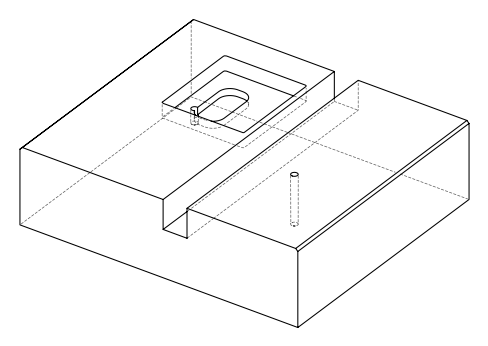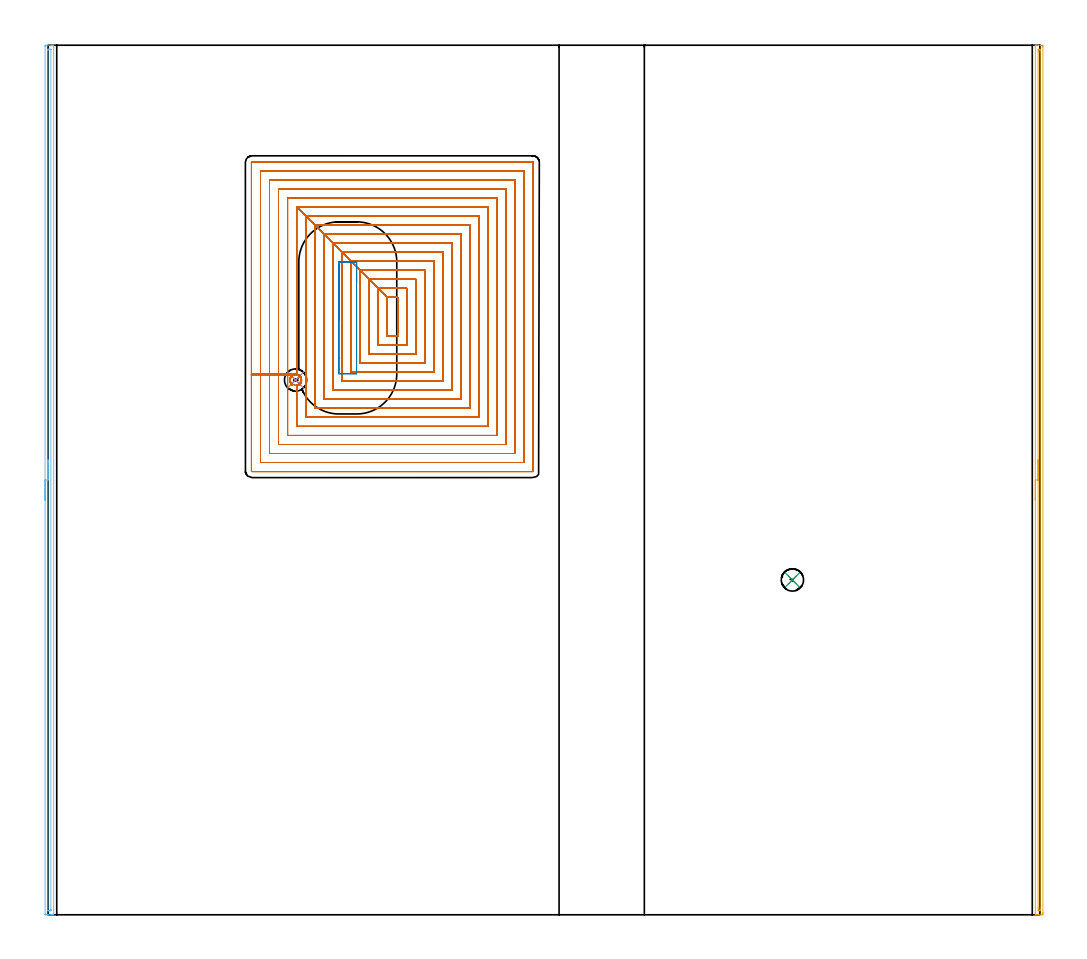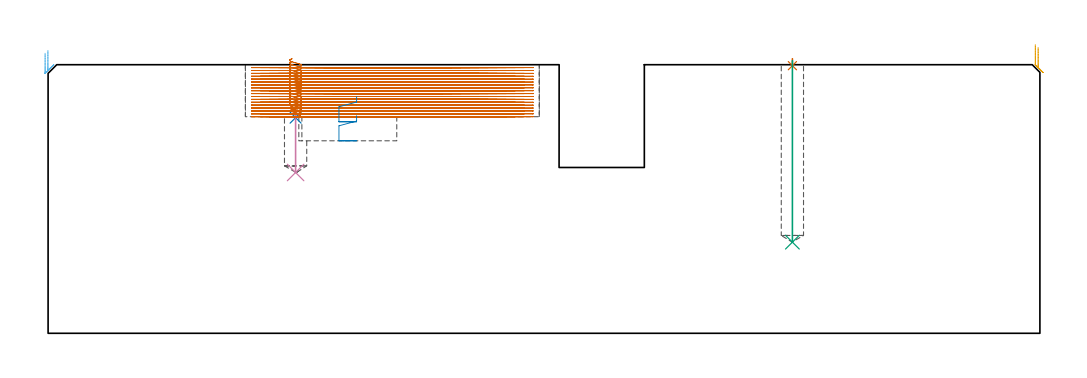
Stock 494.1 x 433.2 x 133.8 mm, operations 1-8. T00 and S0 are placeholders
(PLAN: 9 operations, 4 tool changes, 218.7 min)
(1 SPOT_DRILL | STEP1POCKET | NXT0321_9005460120000 | 0.03 min | 1 mm3)
(2 SPOT_DRILL_1 | STEP1POCKET_1 | NXT0321_9005460120000 | 0.03 min | 2814 mm3)
(3 DRILL_BLIND_HOLE_INTO_CENTER | STEP1POCKET | UGT0301_222 | 0.36 min | 8288 mm3)
(4 DRILL_BLIND_HOLE_INTO_CENTER_1 | STEP1POCKET_1 | UGT0301_222 | 0.13 min | 2537 mm3)
(5 AREA_MILL | FG_CHAMFER_SURFACE | UGT0205_001 | 7.09 min | 3127 mm3)
(6 AREA_MILL_1 | FG_CHAMFER_SURFACE_1 | UGT0205_001 | 7.1 min | 4005 mm3)
(7 MILL_RECTANGULAR_POCKET | POCKET_RECTANGULAR_STRAIGHT | NXT0201_008 | Follow Part, ap 1.5, ae 75% | 190.46 min | 604712 mm3)
(8 MILL_RECTANGULAR_POCKET_1 | POCKET_RECTANGULAR_STRAIGHT_1 | UGT0201_019 | Follow Part, ap 10, ae 75% | 0.93 min | 51628 mm3)
(9 MILL_RECTANGULAR_SLOT | SLOT_RECTANGULAR | UGT0201_019 | Follow Part, ap 10, ae 75% | 12.53 min | 940841 mm3)
(TOOL NXT0321_9005460120000 | NC Spot Drill, 142deg, 12mm, Carbide, Uncoated | D12 PA142 FL30 Z2)
(TOOL UGT0301_222 | Twist Drill 11.1 mm | D11.1 PA118 FL92 Z2)
(TOOL UGT0205_001 | Chamfer Mill 20 x 3 x 45 deg. | D20 FL50 Z2)
(TOOL NXT0201_008 | ENDMILL 6mm [2P460-0600-NA 1630] | D6 FL26 Z6)
(TOOL UGT0201_019 | End mill 40 mm | D40 FL63 Z6)
(OP 1 SPOT_DRILL)
G17 G21 G94 G90
T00 M6
G54
G17 G0 G90 X370.8 Y166.8 S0 M3
G43 Z143.8 H0
G94 G81 G98 Z133.322 F250. R136.8
G80
M5
M2
(OP 2 SPOT_DRILL_1)
G17 G21 G94 G90
T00 M6
G54
G17 G0 G90 X123.3 Y266.4 S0 M3
G43 Z143.8 H0
G94 G81 G98 Z107.422 F250. R110.9
G80
M5
M2
(OP 3 DRILL_BLIND_HOLE_INTO_CENTER)
G17 G21 G94 G90
T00 M6
G54
G17 G0 G90 X370.8 Y166.8 S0 M3
G43 Z143.8 H0
G94 G81 G98 Z45.4 F250. R135.8
G80
M5
M2
(OP 4 DRILL_BLIND_HOLE_INTO_CENTER_1)
G17 G21 G94 G90
T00 M6
G54
G17 G0 G90 X123.3 Y266.4 S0 M3
G43 Z143.8 H0
G94 G81 G98 Z80.1 F250. R109.9
G80
M5
M2
(OP 5 AREA_MILL)
G17 G21 G94 G90
T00 M6
G54
G17 G0 G90 X491.8 Y206.6 S1061 M3
G43 Z143.8 H0
G94 G1 Y206.638 Z142.928 F250.
Y206.752 Z142.063
Y206.941 Z141.212
Y207.203 Z140.38
Y207.537 Z139.574
Y207.94 Z138.8
Y208.408 Z138.064
Y208.94 Z137.372
Y209.529 Z136.729
Y210.172 Z136.139
Y210.864 Z135.608
Y211.6 Z135.14
Y212.374 Z134.737
Y213.18 Z134.403
Y214.012 Z134.141
Y214.864 Z133.952
Y215.728 Z133.838
Y216.6 Z133.8
Y433.016
X491.803 Y433.19 Z133.788
X491.848 Y433.193 Z133.744
X492.265 Y433.2 Z133.334
X492.523 Z133.076
X493.255 Z132.34
X494.511 Z131.086
X495.034 Y433.197 Z130.56
X495.591 Y433.192 Z130.005
X495.593 Y433.131 Z130.003
X495.599 Y432.569 Z130.001
X495.6 Y432. Z130.
Y0.957
X495.599 Y0.631 Z130.001
X495.593 Y0.069 Z130.003
X495.591 Y0.008 Z130.005
X495.034 Y0. Z130.56
X493.621 Z131.975
X493.255 Z132.34
X492.523 Z133.076
X492.265 Z133.335
X491.848 Y0.007 Z133.744
X491.803 Y0.01 Z133.788
X491.8 Y0.184 Z133.8
Y216.6
X493.214 Z132.386
Y429.927
X493.217 Y430.78 Z132.383
X493.218 Y430.817 Z132.382
X493.255 Y431.19 Z132.345
X493.732 Y431.195 Z131.868
X494.145 Y431.19 Z131.455
X494.181 Y430.78 Z131.419
X494.183 Y430.742 Z131.417
X494.186 Y429.886 Z131.414
Y3.273
X494.183 Y2.42 Z131.417
X494.181 Y2.383 Z131.419
X494.145 Y2.01 Z131.455
X493.667 Y2.005 Z131.933
X493.255 Y2.01 Z132.345
X493.219 Y2.42 Z132.381
X493.217 Y2.458 Z132.383
X493.214 Y3.314 Z132.386
Y216.6
Y217.472 Z132.424
Y218.337 Z132.538
Y219.188 Z132.726
Y220.02 Z132.989
Y220.826 Z133.323
Y221.6 Z133.726
Y222.336 Z134.194
Y223.028 Z134.725
Y223.671 Z135.315
Y224.26 Z135.958
Y224.792 Z136.65
Y225.26 Z137.386
Y225.663 Z138.16
Y225.997 Z138.966
Y226.259 Z139.798
Y226.448 Z140.649
Y226.562 Z141.514
Y226.6 Z142.386
G0 Z143.8
M5
M2
(OP 6 AREA_MILL_1)
G17 G21 G94 G90
T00 M6
G54
G17 G0 G90 X-1.5 Y206.6 S1061 M3
G43 Z143.8 H0
Z139.5
G94 G1 Y206.638 Z138.628 F250.
Y206.752 Z137.763
Y206.941 Z136.912
Y207.203 Z136.08
Y207.537 Z135.274
Y207.94 Z134.5
Y208.408 Z133.764
Y208.94 Z133.072
Y209.529 Z132.429
Y210.172 Z131.84
Y210.864 Z131.308
Y211.6 Z130.84
Y212.374 Z130.437
Y213.18 Z130.103
Y214.012 Z129.841
Y214.863 Z129.652
Y215.728 Z129.538
Y216.6 Z129.5
X-1.499 Y432.569 Z129.501
X-1.496 Y432.968
X-1.492 Y433.19 Z129.504
X-1.105 Y433.2 Z129.891
X1.527 Z132.522
X2.249 Z133.249
X2.475 Z133.475
X2.639 Y433.198 Z133.632
X2.798 Y433.19 Z133.789
X2.8 Y433.016 Z133.8
Y0.184
X2.797 Y0.01 Z133.789
X2.639 Y0.002 Z133.632
X2.475 Y0. Z133.475
X2.249 Z133.249
X1.527 Z132.522
X0.289 Z131.286
X-0.227 Z130.767
X-0.847 Z130.149
X-1.105 Y0.001 Z129.891
X-1.331 Y0.004 Z129.665
X-1.492 Y0.01 Z129.504
X-1.496 Y0.232 Z129.501
X-1.499 Y0.631
X-1.5 Y216.6 Z129.5
X-0.086 Z130.914
Y430.636
X-0.085 Y430.78 Z130.915
X-0.079 Y431.154 Z130.921
X-0.076 Y431.19 Z130.924
X-0.009 Y431.195 Z130.991
X0.101 Y431.199 Z131.101
X0.238 Y431.2 Z131.238
X1.116 Z132.116
X1.313 Y431.198 Z132.313
X1.348 Y431.195 Z132.348
X1.379 Y431.188 Z132.379
X1.381 Y431.142 Z132.381
X1.385 Y430.925 Z132.385
X1.386 Y2.564 Z132.386
X1.385 Y2.42 Z132.385
X1.379 Y2.046 Z132.379
X1.376 Y2.01 Z132.376
X1.308 Y2.005 Z132.308
X1.199 Y2.001 Z132.199
X1.062 Y2. Z132.062
X0.184 Z131.184
X-0.013 Y2.002 Z130.987
X-0.048 Y2.005 Z130.952
X-0.079 Y2.012 Z130.921
X-0.081 Y2.058 Z130.919
X-0.085 Y2.275 Z130.915
X-0.086 Y216.6 Z130.914
Y217.472 Z130.952
Y218.336 Z131.066
Y219.188 Z131.255
Y220.02 Z131.517
Y220.826 Z131.851
Y221.6 Z132.254
Y222.336 Z132.723
Y223.028 Z133.254
Y223.671 Z133.843
Y224.26 Z134.486
Y224.791 Z135.178
Y225.26 Z135.914
Y225.663 Z136.688
Y225.997 Z137.494
Y226.259 Z138.326
Y226.448 Z139.178
Y226.562 Z140.043
Y226.6 Z140.914
G0 Z143.8
M5
M2
(OP 7 MILL_RECTANGULAR_POCKET)
G17 G21 G94 G90
T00 M6
G54
G17 G0 G90 X121.699 Y263.892 S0 M3
G43 Z143.8 H1
Z136.8
G94 G1 X121.349 Y264.128 Z136.687 F250.
X121.227 Y264.238 Z136.643
X120.872 Y264.643 Z136.498
X120.843 Y264.685 Z136.485
X120.517 Y265.302 Z136.298
X120.4 Y265.641 Z136.202
X120.394 Y265.665 Z136.195
X120.314 Y266.244 Z136.038
X120.329 Y266.738 Z135.906
X120.422 Y267.209 Z135.777
X120.617 Y267.713 Z135.633
X120.907 Y268.183 Z135.484
X121.425 Y268.721 Z135.284
X121.943 Y269.065 Z135.118
X122.307 Y269.229 Z135.011
X122.887 Y269.361 Z134.851
X123.376 Y269.389 Z134.72
X123.87 Y269.335 Z134.587
X124.341 Y269.203 Z134.456
X124.882 Y268.938 Z134.295
X125.248 Y268.678 Z134.174
X125.298 Y268.633 Z134.156
X125.709 Y268.178 Z133.992
X125.846 Y267.98 Z133.928
X125.958 Y267.778 Z133.866
X126.173 Y267.222 Z133.706
X126.271 Y266.733 Z133.572
X126.286 Y266.244 Z133.441
X126.219 Y265.755 Z133.309
X126.059 Y265.249 Z133.167
X125.924 Y264.985 Z133.087
X125.838 Y264.818 Z133.037
X125.369 Y264.245 Z132.838
X124.772 Y263.791 Z132.638
X124.387 Y263.613 Z132.524
X123.865 Y263.465 Z132.379
X123.8 Y263.458 Z132.361
Y243.3 F500.
X219.2
Y352.6
X123.8
X168.8 Y307.6
Y288.3
X174.2
Y307.6
X168.8
X164.3 Y312.1
Y283.8
X178.7
Y312.1
X164.3
X159.8 Y316.6
Y279.3
X183.2
Y316.6
X159.8
X155.3 Y321.1
Y274.8
X187.7
Y321.1
X155.3
X150.8 Y325.6
Y270.3
X192.2
Y325.6
X150.8
X146.3 Y330.1
Y265.8
X196.7
Y330.1
X146.3
X141.8 Y334.6
Y261.3
X201.2
Y334.6
X141.8
X137.3 Y339.1
Y256.8
X205.7
Y339.1
X137.3
X132.8 Y343.6
Y252.3
X210.2
Y343.6
X132.8
X128.3 Y348.1
Y247.8
X214.7
Y348.1
X128.3
X123.8 Y352.6
Y269.342
X123.376 Y269.389
X122.887 Y269.361
X122.807 Y269.342
X119.3
Y238.8
X223.7
Y357.1
X119.3
Y269.342
X114.8
Y234.3
X228.2
Y361.6
X114.8
Y269.342
X110.3
Y229.8
X232.7
Y366.1
X110.3
Y269.342
X105.8
Y225.3
X237.2
Y370.6
X105.8
Y269.342
X101.3
Y221.
G3 X101.5 Y220.8 R0.2
G1 X241.5
G3 X241.7 Y221. R0.2
G1 Y374.9
G3 X241.5 Y375.1 R0.2
G1 X101.5
G3 X101.3 Y374.9 R0.2
G1 Y269.342
Y268.342
G0 X121.699 Y263.892 Z135.361
G1 X121.349 Y264.128 Z135.248 F250.
X121.227 Y264.238 Z135.204
X120.872 Y264.643 Z135.06
X120.843 Y264.685 Z135.046
X120.517 Y265.302 Z134.859
X120.4 Y265.641 Z134.763
X120.394 Y265.665 Z134.756
X120.314 Y266.244 Z134.6
X120.329 Y266.738 Z134.467
X120.422 Y267.209 Z134.338
X120.617 Y267.713 Z134.194
X120.907 Y268.183 Z134.046
X121.425 Y268.721 Z133.846
X121.943 Y269.065 Z133.679
X122.307 Y269.229 Z133.572
X122.887 Y269.361 Z133.413
X123.376 Y269.389 Z133.281
X123.87 Y269.335 Z133.148
X124.341 Y269.203 Z133.017
X124.882 Y268.938 Z132.856
X125.248 Y268.678 Z132.735
X125.298 Y268.633 Z132.718
X125.709 Y268.178 Z132.553
X125.846 Y267.98 Z132.489
X125.958 Y267.778 Z132.427
X126.173 Y267.222 Z132.267
X126.271 Y266.734 Z132.134
X126.286 Y266.244 Z132.002
X126.219 Y265.755 Z131.87
X126.059 Y265.249 Z131.728
X125.838 Y264.818 Z131.598
X125.369 Y264.245 Z131.4
X124.772 Y263.791 Z131.199
X124.387 Y263.613 Z131.085
X123.865 Y263.465 Z130.94
X123.8 Y263.458 Z130.922
Y243.3 F500.
X219.2
Y352.6
X123.8
X168.8 Y307.6
Y288.3
X174.2
Y307.6
X168.8
X164.3 Y312.1
Y283.8
X178.7
Y312.1
X164.3
X159.8 Y316.6
Y279.3
X183.2
Y316.6
X159.8
X155.3 Y321.1
Y274.8
X187.7
Y321.1
X155.3
X150.8 Y325.6
Y270.3
X192.2
Y325.6
X150.8
X146.3 Y330.1
Y265.8
X196.7
Y330.1
X146.3
X141.8 Y334.6
Y261.3
X201.2
Y334.6
X141.8
X137.3 Y339.1
Y256.8
X205.7
Y339.1
X137.3
X132.8 Y343.6
Y252.3
X210.2
Y343.6
X132.8
X128.3 Y348.1
Y247.8
X214.7
Y348.1
X128.3
X123.8 Y352.6
Y269.342
X123.376 Y269.389
X122.887 Y269.361
X122.807 Y269.342
X119.3
Y238.8
X223.7
Y357.1
X119.3
Y269.342
X114.8
Y234.3
X228.2
Y361.6
X114.8
Y269.342
X110.3
Y229.8
X232.7
Y366.1
X110.3
Y269.342
X105.8
Y225.3
X237.2
Y370.6
X105.8
Y269.342
X101.3
Y221.
G3 X101.5 Y220.8 R0.2
G1 X241.5
G3 X241.7 Y221. R0.2
G1 Y374.9
G3 X241.5 Y375.1 R0.2
G1 X101.5
G3 X101.3 Y374.9 R0.2
G1 Y269.342
Y268.342
G0 X121.699 Y263.892 Z133.922
G1 X121.349 Y264.128 Z133.809 F250.
X121.227 Y264.238 Z133.765
X120.872 Y264.643 Z133.621
X120.843 Y264.685 Z133.607
X120.517 Y265.302 Z133.42
X120.4 Y265.641 Z133.324
X120.394 Y265.665 Z133.317
X120.314 Y266.244 Z133.161
X120.329 Y266.74 Z133.028
X120.42 Y267.206 Z132.901
X120.617 Y267.714 Z132.755
X120.905 Y268.181 Z132.608
X121.425 Y268.719 Z132.407
X121.944 Y269.066 Z132.24
X122.307 Y269.229 Z132.133
X122.887 Y269.361 Z131.974
X123.376 Y269.389 Z131.842
X123.87 Y269.335 Z131.709
X124.341 Y269.203 Z131.578
X124.882 Y268.938 Z131.417
X125.248 Y268.678 Z131.297
X125.298 Y268.633 Z131.279
X125.709 Y268.178 Z131.114
X125.846 Y267.98 Z131.05
X125.958 Y267.778 Z130.988
X126.173 Y267.222 Z130.828
X126.271 Y266.734 Z130.695
X126.286 Y266.244 Z130.563
X126.219 Y265.755 Z130.431
X126.059 Y265.249 Z130.289
X125.838 Y264.818 Z130.159
X125.369 Y264.245 Z129.961
X124.772 Y263.791 Z129.76
X124.387 Y263.613 Z129.646
X123.865 Y263.465 Z129.501
X123.8 Y263.458 Z129.483
Y243.3 F500.
X219.2
Y352.6
X123.8
X168.8 Y307.6
Y288.3
X174.2
Y307.6
X168.8
X164.3 Y312.1
Y283.8
X178.7
Y312.1
X164.3
X159.8 Y316.6
Y279.3
X183.2
Y316.6
X159.8
X155.3 Y321.1
Y274.8
X187.7
Y321.1
X155.3
X150.8 Y325.6
Y270.3
X192.2
Y325.6
X150.8
X146.3 Y330.1
Y265.8
X196.7
Y330.1
X146.3
X141.8 Y334.6
Y261.3
X201.2
Y334.6
X141.8
X137.3 Y339.1
Y256.8
X205.7
Y339.1
X137.3
X132.8 Y343.6
Y252.3
X210.2
Y343.6
X132.8
X128.3 Y348.1
Y247.8
X214.7
Y348.1
X128.3
X123.8 Y352.6
Y269.342
X123.376 Y269.389
X122.887 Y269.361
X122.807 Y269.342
X119.3
Y238.8
X223.7
Y357.1
X119.3
Y269.342
X114.8
Y234.3
X228.2
Y361.6
X114.8
Y269.342
X110.3
Y229.8
X232.7
Y366.1
X110.3
Y269.342
X105.8
Y225.3
X237.2
Y370.6
X105.8
Y269.342
X101.3
Y221.
G3 X101.5 Y220.8 R0.2
G1 X241.5
G3 X241.7 Y221. R0.2
G1 Y374.9
G3 X241.5 Y375.1 R0.2
G1 X101.5
G3 X101.3 Y374.9 R0.2
G1 Y269.342
Y268.342
G0 X121.699 Y263.892 Z132.483
G1 X121.349 Y264.128 Z132.37 F250.
X121.227 Y264.238 Z132.326
X120.872 Y264.643 Z132.182
X120.843 Y264.685 Z132.168
X120.517 Y265.302 Z131.981
X120.4 Y265.641 Z131.885
X120.394 Y265.665 Z131.878
X120.314 Y266.244 Z131.722
X120.329 Y266.74 Z131.589
X120.42 Y267.206 Z131.462
X120.617 Y267.714 Z131.316
X120.905 Y268.181 Z131.169
X121.425 Y268.719 Z130.968
X121.944 Y269.066 Z130.801
X122.307 Y269.229 Z130.694
X122.887 Y269.361 Z130.535
X123.376 Y269.389 Z130.404
X123.869 Y269.335 Z130.271
X124.343 Y269.202 Z130.139
X124.882 Y268.938 Z129.978
X125.248 Y268.678 Z129.858
X125.298 Y268.633 Z129.84
X125.709 Y268.178 Z129.675
X125.846 Y267.98 Z129.611
X125.958 Y267.778 Z129.549
X126.173 Y267.222 Z129.389
X126.271 Y266.734 Z129.256
X126.286 Y266.244 Z129.124
X126.219 Y265.755 Z128.992
X126.059 Y265.249 Z128.85
X125.838 Y264.818 Z128.72
X125.369 Y264.245 Z128.522
X124.772 Y263.791 Z128.321
X124.387 Y263.613 Z128.207
X123.865 Y263.465 Z128.062
X123.8 Y263.458 Z128.044
Y243.3 F500.
X219.2
Y352.6
X123.8
X168.8 Y307.6
Y288.3
X174.2
Y307.6
X168.8
X164.3 Y312.1
Y283.8
X178.7
Y312.1
X164.3
X159.8 Y316.6
Y279.3
X183.2
Y316.6
X159.8
X155.3 Y321.1
Y274.8
X187.7
Y321.1
X155.3
X150.8 Y325.6
Y270.3
X192.2
Y325.6
X150.8
X146.3 Y330.1
Y265.8
X196.7
Y330.1
X146.3
X141.8 Y334.6
Y261.3
X201.2
Y334.6
X141.8
X137.3 Y339.1
Y256.8
X205.7
Y339.1
X137.3
X132.8 Y343.6
Y252.3
X210.2
Y343.6
X132.8
X128.3 Y348.1
Y247.8
X214.7
Y348.1
X128.3
X123.8 Y352.6
Y269.342
X123.376 Y269.389
X122.887 Y269.361
X122.807 Y269.342
X119.3
Y238.8
X223.7
Y357.1
X119.3
Y269.342
X114.8
Y234.3
X228.2
Y361.6
X114.8
Y269.342
X110.3
Y229.8
X232.7
Y366.1
X110.3
Y269.342
X105.8
Y225.3
X237.2
Y370.6
X105.8
Y269.342
X101.3
Y221.
G3 X101.5 Y220.8 R0.2
G1 X241.5
G3 X241.7 Y221. R0.2
G1 Y374.9
G3 X241.5 Y375.1 R0.2
G1 X101.5
G3 X101.3 Y374.9 R0.2
G1 Y269.342
Y268.342
G0 X121.699 Y263.892 Z131.044
G1 X121.349 Y264.128 Z130.931 F250.
X121.227 Y264.238 Z130.887
X120.872 Y264.643 Z130.743
X120.843 Y264.685 Z130.729
X120.517 Y265.301 Z130.542
X120.398 Y265.647 Z130.444
X120.394 Y265.665 Z130.439
X120.314 Y266.244 Z130.283
X120.329 Y266.74 Z130.15
X120.42 Y267.206 Z130.023
X120.52 Y267.463 Z129.949
X120.617 Y267.714 Z129.877
X120.905 Y268.181 Z129.73
X121.426 Y268.721 Z129.529
X121.943 Y269.065 Z129.362
X122.307 Y269.229 Z129.255
X122.887 Y269.361 Z129.096
X123.376 Y269.389 Z128.965
X123.869 Y269.335 Z128.832
X124.343 Y269.202 Z128.7
X124.882 Y268.938 Z128.539
X125.248 Y268.678 Z128.419
X125.298 Y268.633 Z128.401
X125.709 Y268.178 Z128.236
X125.846 Y267.98 Z128.172
X125.958 Y267.778 Z128.11
X126.173 Y267.222 Z127.95
X126.271 Y266.734 Z127.817
X126.286 Y266.244 Z127.686
X126.219 Y265.755 Z127.553
X126.059 Y265.25 Z127.411
X125.837 Y264.817 Z127.281
X125.369 Y264.246 Z127.083
X124.769 Y263.789 Z126.881
X124.387 Y263.613 Z126.768
X123.865 Y263.465 Z126.623
X123.8 Y263.458 Z126.605
Y243.3 F500.
X219.2
Y352.6
X123.8
X168.8 Y307.6
Y288.3
X174.2
Y307.6
X168.8
X164.3 Y312.1
Y283.8
X178.7
Y312.1
X164.3
X159.8 Y316.6
Y279.3
X183.2
Y316.6
X159.8
X155.3 Y321.1
Y274.8
X187.7
Y321.1
X155.3
X150.8 Y325.6
Y270.3
X192.2
Y325.6
X150.8
X146.3 Y330.1
Y265.8
X196.7
Y330.1
X146.3
X141.8 Y334.6
Y261.3
X201.2
Y334.6
X141.8
X137.3 Y339.1
Y256.8
X205.7
Y339.1
X137.3
X132.8 Y343.6
Y252.3
X210.2
Y343.6
X132.8
X128.3 Y348.1
Y247.8
X214.7
Y348.1
X128.3
X123.8 Y352.6
Y269.342
X123.376 Y269.389
X122.887 Y269.361
X122.807 Y269.342
X119.3
Y238.8
X223.7
Y357.1
X119.3
Y269.342
X114.8
Y234.3
X228.2
Y361.6
X114.8
Y269.342
X110.3
Y229.8
X232.7
Y366.1
X110.3
Y269.342
X105.8
Y225.3
X237.2
Y370.6
X105.8
Y269.342
X101.3
Y221.
G3 X101.5 Y220.8 R0.2
G1 X241.5
G3 X241.7 Y221. R0.2
G1 Y374.9
G3 X241.5 Y375.1 R0.2
G1 X101.5
G3 X101.3 Y374.9 R0.2
G1 Y269.342
Y268.342
G0 X121.699 Y263.892 Z129.605
G1 X121.349 Y264.128 Z129.492 F250.
X121.227 Y264.238 Z129.448
X120.872 Y264.643 Z129.304
X120.843 Y264.685 Z129.29
X120.517 Y265.301 Z129.104
X120.398 Y265.647 Z129.005
X120.394 Y265.665 Z129.001
X120.314 Y266.244 Z128.844
X120.329 Y266.739 Z128.711
X120.421 Y267.208 Z128.583
X120.515 Y267.449 Z128.514
X120.617 Y267.713 Z128.438
X120.906 Y268.183 Z128.29
X121.425 Y268.721 Z128.09
X121.943 Y269.065 Z127.923
X122.307 Y269.229 Z127.816
X122.887 Y269.361 Z127.657
X123.376 Y269.389 Z127.526
X123.87 Y269.335 Z127.393
X124.341 Y269.203 Z127.262
X124.882 Y268.938 Z127.1
X125.248 Y268.678 Z126.98
X125.298 Y268.633 Z126.962
X125.709 Y268.178 Z126.798
X125.846 Y267.98 Z126.733
X125.958 Y267.778 Z126.671
X126.173 Y267.222 Z126.512
X126.271 Y266.734 Z126.378
X126.286 Y266.244 Z126.247
X126.219 Y265.755 Z126.114
X126.059 Y265.25 Z125.973
X125.837 Y264.817 Z125.842
X125.369 Y264.246 Z125.644
X124.769 Y263.789 Z125.442
X124.387 Y263.613 Z125.329
X123.865 Y263.465 Z125.184
X123.8 Y263.458 Z125.167
Y243.3 F500.
X219.2
Y352.6
X123.8
X168.8 Y307.6
Y288.3
X174.2
Y307.6
X168.8
X164.3 Y312.1
Y283.8
X178.7
Y312.1
X164.3
X159.8 Y316.6
Y279.3
X183.2
Y316.6
X159.8
X155.3 Y321.1
Y274.8
X187.7
Y321.1
X155.3
X150.8 Y325.6
Y270.3
X192.2
Y325.6
X150.8
X146.3 Y330.1
Y265.8
X196.7
Y330.1
X146.3
X141.8 Y334.6
Y261.3
X201.2
Y334.6
X141.8
X137.3 Y339.1
Y256.8
X205.7
Y339.1
X137.3
X132.8 Y343.6
Y252.3
X210.2
Y343.6
X132.8
X128.3 Y348.1
Y247.8
X214.7
Y348.1
X128.3
X123.8 Y352.6
Y269.342
X123.376 Y269.389
X122.887 Y269.361
X122.807 Y269.342
X119.3
Y238.8
X223.7
Y357.1
X119.3
Y269.342
X114.8
Y234.3
X228.2
Y361.6
X114.8
Y269.342
X110.3
Y229.8
X232.7
Y366.1
X110.3
Y269.342
X105.8
Y225.3
X237.2
Y370.6
X105.8
Y269.342
X101.3
Y221.
G3 X101.5 Y220.8 R0.2
G1 X241.5
G3 X241.7 Y221. R0.2
G1 Y374.9
G3 X241.5 Y375.1 R0.2
G1 X101.5
G3 X101.3 Y374.9 R0.2
G1 Y269.342
Y268.342
G0 X121.699 Y263.892 Z128.167
G1 X121.349 Y264.128 Z128.053 F250.
X121.227 Y264.238 Z128.01
X120.872 Y264.643 Z127.865
X120.843 Y264.685 Z127.851
X120.517 Y265.302 Z127.664
X120.4 Y265.641 Z127.568
X120.394 Y265.665 Z127.562
X120.314 Y266.244 Z127.405
X120.329 Y266.739 Z127.273
X120.422 Y267.209 Z127.144
X120.617 Y267.713 Z126.999
X120.907 Y268.183 Z126.851
X121.425 Y268.721 Z126.651
X121.943 Y269.065 Z126.485
X122.307 Y269.229 Z126.378
X122.887 Y269.361 Z126.218
X123.376 Y269.389 Z126.087
X123.87 Y269.335 Z125.954
X124.341 Y269.203 Z125.823
X124.882 Y268.938 Z125.661
X125.248 Y268.678 Z125.541
X125.298 Y268.633 Z125.523
X125.709 Y268.178 Z125.359
X125.846 Y267.98 Z125.294
X125.958 Y267.778 Z125.232
X126.173 Y267.222 Z125.073
X126.271 Y266.734 Z124.939
X126.286 Y266.244 Z124.808
X126.219 Y265.755 Z124.675
X126.059 Y265.249 Z124.534
X125.838 Y264.818 Z124.404
X125.369 Y264.245 Z124.205
X124.772 Y263.791 Z124.004
X124.387 Y263.613 Z123.891
X123.865 Y263.465 Z123.745
X123.8 Y263.458 Z123.728
Y243.3 F500.
X219.2
Y352.6
X123.8
X168.8 Y307.6
Y288.3
X174.2
Y307.6
X168.8
X164.3 Y312.1
Y283.8
X178.7
Y312.1
X164.3
X159.8 Y316.6
Y279.3
X183.2
Y316.6
X159.8
X155.3 Y321.1
Y274.8
X187.7
Y321.1
X155.3
X150.8 Y325.6
Y270.3
X192.2
Y325.6
X150.8
X146.3 Y330.1
Y265.8
X196.7
Y330.1
X146.3
X141.8 Y334.6
Y261.3
X201.2
Y334.6
X141.8
X137.3 Y339.1
Y256.8
X205.7
Y339.1
X137.3
X132.8 Y343.6
Y252.3
X210.2
Y343.6
X132.8
X128.3 Y348.1
Y247.8
X214.7
Y348.1
X128.3
X123.8 Y352.6
Y269.342
X123.376 Y269.389
X122.887 Y269.361
X122.807 Y269.342
X119.3
Y238.8
X223.7
Y357.1
X119.3
Y269.342
X114.8
Y234.3
X228.2
Y361.6
X114.8
Y269.342
X110.3
Y229.8
X232.7
Y366.1
X110.3
Y269.342
X105.8
Y225.3
X237.2
Y370.6
X105.8
Y269.342
X101.3
Y221.
G3 X101.5 Y220.8 R0.2
G1 X241.5
G3 X241.7 Y221. R0.2
G1 Y374.9
G3 X241.5 Y375.1 R0.2
G1 X101.5
G3 X101.3 Y374.9 R0.2
G1 Y269.342
Y268.342
G0 X121.699 Y263.892 Z126.728
G1 X121.349 Y264.128 Z126.615 F250.
X121.227 Y264.238 Z126.571
X120.872 Y264.643 Z126.426
X120.843 Y264.685 Z126.413
X120.517 Y265.302 Z126.226
X120.4 Y265.641 Z126.129
X120.394 Y265.665 Z126.123
X120.314 Y266.244 Z125.966
X120.329 Y266.739 Z125.834
X120.422 Y267.209 Z125.705
X120.448 Y267.277 Z125.686
X120.617 Y267.713 Z125.56
X120.907 Y268.183 Z125.412
X121.425 Y268.721 Z125.212
X121.943 Y269.065 Z125.046
X122.307 Y269.229 Z124.939
X122.887 Y269.361 Z124.779
X123.376 Y269.389 Z124.648
X123.87 Y269.335 Z124.515
X124.341 Y269.203 Z124.384
X124.882 Y268.938 Z124.222
X125.248 Y268.678 Z124.102
X125.298 Y268.633 Z124.084
X125.709 Y268.178 Z123.92
X125.846 Y267.98 Z123.855
X125.958 Y267.778 Z123.793
X126.173 Y267.222 Z123.634
X126.271 Y266.734 Z123.5
X126.286 Y266.244 Z123.369
X126.219 Y265.755 Z123.237
X126.059 Y265.249 Z123.095
X125.838 Y264.818 Z122.965
X125.369 Y264.245 Z122.766
X124.772 Y263.791 Z122.565
X124.387 Y263.613 Z122.452
X123.865 Y263.465 Z122.306
X123.8 Y263.458 Z122.289
Y243.3 F500.
X219.2
Y352.6
X123.8
X168.8 Y307.6
Y288.3
X174.2
Y307.6
X168.8
X164.3 Y312.1
Y283.8
X178.7
Y312.1
X164.3
X159.8 Y316.6
Y279.3
X183.2
Y316.6
X159.8
X155.3 Y321.1
Y274.8
X187.7
Y321.1
X155.3
X150.8 Y325.6
Y270.3
X192.2
Y325.6
X150.8
X146.3 Y330.1
Y265.8
X196.7
Y330.1
X146.3
X141.8 Y334.6
Y261.3
X201.2
Y334.6
X141.8
X137.3 Y339.1
Y256.8
X205.7
Y339.1
X137.3
X132.8 Y343.6
Y252.3
X210.2
Y343.6
X132.8
X128.3 Y348.1
Y247.8
X214.7
Y348.1
X128.3
X123.8 Y352.6
Y269.342
X123.376 Y269.389
X122.887 Y269.361
X122.807 Y269.342
X119.3
Y238.8
X223.7
Y357.1
X119.3
Y269.342
X114.8
Y234.3
X228.2
Y361.6
X114.8
Y269.342
X110.3
Y229.8
X232.7
Y366.1
X110.3
Y269.342
X105.8
Y225.3
X237.2
Y370.6
X105.8
Y269.342
X101.3
Y221.
G3 X101.5 Y220.8 R0.2
G1 X241.5
G3 X241.7 Y221. R0.2
G1 Y374.9
G3 X241.5 Y375.1 R0.2
G1 X101.5
G3 X101.3 Y374.9 R0.2
G1 Y269.342
Y268.342
G0 X121.699 Y263.892 Z125.289
G1 X121.349 Y264.128 Z125.176 F250.
X121.227 Y264.238 Z125.132
X120.872 Y264.643 Z124.987
X120.843 Y264.685 Z124.974
X120.517 Y265.302 Z124.787
X120.4 Y265.641 Z124.691
X120.394 Y265.665 Z124.684
X120.314 Y266.244 Z124.527
X120.329 Y266.74 Z124.394
X120.42 Y267.206 Z124.267
X120.617 Y267.714 Z124.121
X120.905 Y268.181 Z123.974
X121.425 Y268.721 Z123.773
X121.943 Y269.065 Z123.607
X122.307 Y269.229 Z123.5
X122.887 Y269.361 Z123.34
X123.376 Y269.389 Z123.209
X123.87 Y269.335 Z123.076
X124.341 Y269.203 Z122.945
X124.882 Y268.938 Z122.784
X125.248 Y268.678 Z122.663
X125.298 Y268.633 Z122.645
X125.709 Y268.178 Z122.481
X125.846 Y267.98 Z122.417
X125.958 Y267.778 Z122.354
X126.173 Y267.222 Z122.195
X126.271 Y266.734 Z122.061
X126.286 Y266.244 Z121.93
X126.219 Y265.755 Z121.798
X126.059 Y265.249 Z121.656
X125.838 Y264.818 Z121.526
X125.369 Y264.245 Z121.327
X124.772 Y263.791 Z121.126
X124.387 Y263.613 Z121.013
X123.865 Y263.465 Z120.868
X123.8 Y263.458 Z120.85
Y243.3 F500.
X219.2
Y352.6
X123.8
X168.8 Y307.6
Y288.3
X174.2
Y307.6
X168.8
X164.3 Y312.1
Y283.8
X178.7
Y312.1
X164.3
X159.8 Y316.6
Y279.3
X183.2
Y316.6
X159.8
X155.3 Y321.1
Y274.8
X187.7
Y321.1
X155.3
X150.8 Y325.6
Y270.3
X192.2
Y325.6
X150.8
X146.3 Y330.1
Y265.8
X196.7
Y330.1
X146.3
X141.8 Y334.6
Y261.3
X201.2
Y334.6
X141.8
X137.3 Y339.1
Y256.8
X205.7
Y339.1
X137.3
X132.8 Y343.6
Y252.3
X210.2
Y343.6
X132.8
X128.3 Y348.1
Y247.8
X214.7
Y348.1
X128.3
X123.8 Y352.6
Y269.342
X123.376 Y269.389
X122.887 Y269.361
X122.807 Y269.342
X119.3
Y238.8
X223.7
Y357.1
X119.3
Y269.342
X114.8
Y234.3
X228.2
Y361.6
X114.8
Y269.342
X110.3
Y229.8
X232.7
Y366.1
X110.3
Y269.342
X105.8
Y225.3
X237.2
Y370.6
X105.8
Y269.342
X101.3
Y221.
G3 X101.5 Y220.8 R0.2
G1 X241.5
G3 X241.7 Y221. R0.2
G1 Y374.9
G3 X241.5 Y375.1 R0.2
G1 X101.5
G3 X101.3 Y374.9 R0.2
G1 Y269.342
Y268.342
G0 X121.699 Y263.892 Z123.85
G1 X121.349 Y264.128 Z123.737 F250.
X121.227 Y264.238 Z123.693
X120.872 Y264.643 Z123.548
X120.843 Y264.685 Z123.535
X120.517 Y265.302 Z123.348
X120.4 Y265.641 Z123.252
X120.394 Y265.665 Z123.245
X120.314 Y266.244 Z123.089
X120.329 Y266.74 Z122.956
X120.42 Y267.206 Z122.828
X120.617 Y267.714 Z122.682
X120.905 Y268.181 Z122.535
X121.426 Y268.721 Z122.334
X121.944 Y269.065 Z122.168
X122.307 Y269.229 Z122.061
X122.887 Y269.361 Z121.902
X123.376 Y269.389 Z121.77
X123.87 Y269.335 Z121.637
X124.341 Y269.203 Z121.506
X124.882 Y268.938 Z121.345
X125.248 Y268.678 Z121.224
X125.298 Y268.633 Z121.206
X125.709 Y268.178 Z121.042
X125.846 Y267.98 Z120.978
X125.958 Y267.778 Z120.916
X126.173 Y267.222 Z120.756
X126.271 Y266.734 Z120.622
X126.286 Y266.244 Z120.491
X126.219 Y265.755 Z120.359
X126.059 Y265.249 Z120.217
X125.838 Y264.818 Z120.087
X125.369 Y264.245 Z119.889
X124.772 Y263.791 Z119.688
X124.387 Y263.613 Z119.574
X123.865 Y263.465 Z119.429
X123.8 Y263.458 Z119.411
Y243.3 F500.
X219.2
Y352.6
X123.8
X168.8 Y307.6
Y288.3
X174.2
Y307.6
X168.8
X164.3 Y312.1
Y283.8
X178.7
Y312.1
X164.3
X159.8 Y316.6
Y279.3
X183.2
Y316.6
X159.8
X155.3 Y321.1
Y274.8
X187.7
Y321.1
X155.3
X150.8 Y325.6
Y270.3
X192.2
Y325.6
X150.8
X146.3 Y330.1
Y265.8
X196.7
Y330.1
X146.3
X141.8 Y334.6
Y261.3
X201.2
Y334.6
X141.8
X137.3 Y339.1
Y256.8
X205.7
Y339.1
X137.3
X132.8 Y343.6
Y252.3
X210.2
Y343.6
X132.8
X128.3 Y348.1
Y247.8
X214.7
Y348.1
X128.3
X123.8 Y352.6
Y269.342
X123.376 Y269.389
X122.887 Y269.361
X122.807 Y269.342
X119.3
Y238.8
X223.7
Y357.1
X119.3
Y269.342
X114.8
Y234.3
X228.2
Y361.6
X114.8
Y269.342
X110.3
Y229.8
X232.7
Y366.1
X110.3
Y269.342
X105.8
Y225.3
X237.2
Y370.6
X105.8
Y269.342
X101.3
Y221.
G3 X101.5 Y220.8 R0.2
G1 X241.5
G3 X241.7 Y221. R0.2
G1 Y374.9
G3 X241.5 Y375.1 R0.2
G1 X101.5
G3 X101.3 Y374.9 R0.2
G1 Y269.342
Y268.342
G0 X121.699 Y263.892 Z122.411
G1 X121.349 Y264.128 Z122.298 F250.
X121.227 Y264.238 Z122.254
X120.872 Y264.643 Z122.11
X120.843 Y264.685 Z122.096
X120.517 Y265.302 Z121.909
X120.4 Y265.641 Z121.813
X120.394 Y265.665 Z121.806
X120.314 Y266.244 Z121.65
X120.329 Y266.74 Z121.517
X120.42 Y267.206 Z121.389
X120.617 Y267.714 Z121.244
X120.905 Y268.181 Z121.097
X121.426 Y268.72 Z120.896
X121.944 Y269.066 Z120.729
X122.307 Y269.229 Z120.622
X122.887 Y269.361 Z120.463
X123.376 Y269.389 Z120.331
X123.87 Y269.335 Z120.198
X124.341 Y269.203 Z120.067
X124.882 Y268.938 Z119.906
X125.248 Y268.678 Z119.785
X125.298 Y268.633 Z119.768
X125.709 Y268.178 Z119.603
X125.846 Y267.98 Z119.539
X125.958 Y267.778 Z119.477
X126.173 Y267.222 Z119.317
X126.271 Y266.734 Z119.184
X126.286 Y266.244 Z119.052
X126.219 Y265.755 Z118.92
X126.059 Y265.249 Z118.778
X125.838 Y264.818 Z118.648
X125.369 Y264.245 Z118.45
X124.772 Y263.791 Z118.249
X124.387 Y263.613 Z118.135
X123.865 Y263.465 Z117.99
X123.8 Y263.458 Z117.972
Y243.3 F500.
X219.2
Y352.6
X123.8
X168.8 Y307.6
Y288.3
X174.2
Y307.6
X168.8
X164.3 Y312.1
Y283.8
X178.7
Y312.1
X164.3
X159.8 Y316.6
Y279.3
X183.2
Y316.6
X159.8
X155.3 Y321.1
Y274.8
X187.7
Y321.1
X155.3
X150.8 Y325.6
Y270.3
X192.2
Y325.6
X150.8
X146.3 Y330.1
Y265.8
X196.7
Y330.1
X146.3
X141.8 Y334.6
Y261.3
X201.2
Y334.6
X141.8
X137.3 Y339.1
Y256.8
X205.7
Y339.1
X137.3
X132.8 Y343.6
Y252.3
X210.2
Y343.6
X132.8
X128.3 Y348.1
Y247.8
X214.7
Y348.1
X128.3
X123.8 Y352.6
Y269.342
X123.376 Y269.389
X122.887 Y269.361
X122.807 Y269.342
X119.3
Y238.8
X223.7
Y357.1
X119.3
Y269.342
X114.8
Y234.3
X228.2
Y361.6
X114.8
Y269.342
X110.3
Y229.8
X232.7
Y366.1
X110.3
Y269.342
X105.8
Y225.3
X237.2
Y370.6
X105.8
Y269.342
X101.3
Y221.
G3 X101.5 Y220.8 R0.2
G1 X241.5
G3 X241.7 Y221. R0.2
G1 Y374.9
G3 X241.5 Y375.1 R0.2
G1 X101.5
G3 X101.3 Y374.9 R0.2
G1 Y269.342
Y268.342
G0 X121.699 Y263.892 Z120.972
G1 X121.349 Y264.128 Z120.859 F250.
X121.227 Y264.238 Z120.815
X120.872 Y264.643 Z120.671
X120.843 Y264.685 Z120.657
X120.517 Y265.302 Z120.47
X120.4 Y265.641 Z120.374
X120.394 Y265.665 Z120.367
X120.314 Y266.244 Z120.211
X120.329 Y266.74 Z120.078
X120.42 Y267.206 Z119.951
X120.617 Y267.714 Z119.805
X120.905 Y268.181 Z119.658
X121.425 Y268.72 Z119.457
X121.944 Y269.066 Z119.29
X122.307 Y269.229 Z119.183
X122.887 Y269.361 Z119.024
X123.376 Y269.389 Z118.892
X123.87 Y269.335 Z118.759
X124.341 Y269.203 Z118.628
X124.882 Y268.938 Z118.467
X125.248 Y268.678 Z118.347
X125.298 Y268.633 Z118.329
X125.709 Y268.178 Z118.164
X125.846 Y267.98 Z118.1
X125.958 Y267.778 Z118.038
X126.173 Y267.222 Z117.878
X126.271 Y266.734 Z117.745
X126.286 Y266.244 Z117.613
X126.219 Y265.755 Z117.481
X126.059 Y265.249 Z117.339
X125.838 Y264.818 Z117.209
X125.369 Y264.245 Z117.011
X124.772 Y263.791 Z116.81
X124.387 Y263.613 Z116.696
X123.865 Y263.465 Z116.551
X123.8 Y263.458 Z116.533
Y243.3 F500.
X219.2
Y352.6
X123.8
X168.8 Y307.6
Y288.3
X174.2
Y307.6
X168.8
X164.3 Y312.1
Y283.8
X178.7
Y312.1
X164.3
X159.8 Y316.6
Y279.3
X183.2
Y316.6
X159.8
X155.3 Y321.1
Y274.8
X187.7
Y321.1
X155.3
X150.8 Y325.6
Y270.3
X192.2
Y325.6
X150.8
X146.3 Y330.1
Y265.8
X196.7
Y330.1
X146.3
X141.8 Y334.6
Y261.3
X201.2
Y334.6
X141.8
X137.3 Y339.1
Y256.8
X205.7
Y339.1
X137.3
X132.8 Y343.6
Y252.3
X210.2
Y343.6
X132.8
X128.3 Y348.1
Y247.8
X214.7
Y348.1
X128.3
X123.8 Y352.6
Y269.342
X123.376 Y269.389
X122.887 Y269.361
X122.807 Y269.342
X119.3
Y238.8
X223.7
Y357.1
X119.3
Y269.342
X114.8
Y234.3
X228.2
Y361.6
X114.8
Y269.342
X110.3
Y229.8
X232.7
Y366.1
X110.3
Y269.342
X105.8
Y225.3
X237.2
Y370.6
X105.8
Y269.342
X101.3
Y221.
G3 X101.5 Y220.8 R0.2
G1 X241.5
G3 X241.7 Y221. R0.2
G1 Y374.9
G3 X241.5 Y375.1 R0.2
G1 X101.5
G3 X101.3 Y374.9 R0.2
G1 Y269.342
Y268.342
G0 X121.699 Y263.892 Z119.533
G1 X121.349 Y264.128 Z119.42 F250.
X121.227 Y264.238 Z119.376
X120.872 Y264.643 Z119.232
X120.843 Y264.685 Z119.218
X120.517 Y265.302 Z119.031
X120.4 Y265.641 Z118.935
X120.394 Y265.665 Z118.928
X120.314 Y266.244 Z118.772
X120.329 Y266.74 Z118.639
X120.42 Y267.206 Z118.512
X120.617 Y267.714 Z118.366
X120.905 Y268.181 Z118.219
X121.425 Y268.719 Z118.018
X121.944 Y269.066 Z117.851
X122.307 Y269.229 Z117.744
X122.887 Y269.361 Z117.585
X123.376 Y269.389 Z117.454
X123.869 Y269.335 Z117.321
X124.344 Y269.201 Z117.189
X124.882 Y268.938 Z117.028
X125.248 Y268.678 Z116.908
X125.298 Y268.633 Z116.89
X125.709 Y268.178 Z116.725
X125.846 Y267.98 Z116.661
X125.958 Y267.778 Z116.599
X126.173 Y267.222 Z116.439
X126.271 Y266.734 Z116.306
X126.286 Y266.244 Z116.175
X126.219 Y265.755 Z116.042
X126.059 Y265.249 Z115.9
X125.838 Y264.818 Z115.77
X125.369 Y264.245 Z115.572
X124.772 Y263.791 Z115.371
X124.387 Y263.613 Z115.257
X123.865 Y263.465 Z115.112
X123.8 Y263.458 Z115.094
Y243.3 F500.
X219.2
Y352.6
X123.8
X168.8 Y307.6
Y288.3
X174.2
Y307.6
X168.8
X164.3 Y312.1
Y283.8
X178.7
Y312.1
X164.3
X159.8 Y316.6
Y279.3
X183.2
Y316.6
X159.8
X155.3 Y321.1
Y274.8
X187.7
Y321.1
X155.3
X150.8 Y325.6
Y270.3
X192.2
Y325.6
X150.8
X146.3 Y330.1
Y265.8
X196.7
Y330.1
X146.3
X141.8 Y334.6
Y261.3
X201.2
Y334.6
X141.8
X137.3 Y339.1
Y256.8
X205.7
Y339.1
X137.3
X132.8 Y343.6
Y252.3
X210.2
Y343.6
X132.8
X128.3 Y348.1
Y247.8
X214.7
Y348.1
X128.3
X123.8 Y352.6
Y269.342
X123.376 Y269.389
X122.887 Y269.361
X122.807 Y269.342
X119.3
Y238.8
X223.7
Y357.1
X119.3
Y269.342
X114.8
Y234.3
X228.2
Y361.6
X114.8
Y269.342
X110.3
Y229.8
X232.7
Y366.1
X110.3
Y269.342
X105.8
Y225.3
X237.2
Y370.6
X105.8
Y269.342
X101.3
Y221.
G3 X101.5 Y220.8 R0.2
G1 X241.5
G3 X241.7 Y221. R0.2
G1 Y374.9
G3 X241.5 Y375.1 R0.2
G1 X101.5
G3 X101.3 Y374.9 R0.2
G1 Y269.342
Y268.342
G0 X121.699 Y263.892 Z118.094
G1 X121.349 Y264.128 Z117.981 F250.
X121.227 Y264.238 Z117.937
X120.872 Y264.643 Z117.793
X120.843 Y264.685 Z117.779
X120.517 Y265.302 Z117.592
X120.4 Y265.641 Z117.496
X120.394 Y265.665 Z117.49
X120.314 Y266.244 Z117.333
X120.329 Y266.74 Z117.2
X120.42 Y267.206 Z117.073
X120.617 Y267.714 Z116.927
X120.905 Y268.181 Z116.78
X121.426 Y268.721 Z116.579
X121.943 Y269.065 Z116.412
X122.307 Y269.229 Z116.305
X122.887 Y269.361 Z116.146
X123.376 Y269.389 Z116.015
X123.869 Y269.335 Z115.882
X124.344 Y269.201 Z115.75
X124.882 Y268.938 Z115.589
X125.248 Y268.678 Z115.469
X125.298 Y268.633 Z115.451
X125.709 Y268.178 Z115.287
X125.846 Y267.98 Z115.222
X125.958 Y267.778 Z115.16
X126.173 Y267.222 Z115.001
X126.271 Y266.734 Z114.867
X126.286 Y266.244 Z114.736
X126.219 Y265.755 Z114.603
X126.059 Y265.249 Z114.461
X125.838 Y264.818 Z114.331
X125.369 Y264.245 Z114.133
X124.772 Y263.791 Z113.932
X124.387 Y263.613 Z113.818
X123.865 Y263.465 Z113.673
X123.8 Y263.458 Z113.656
Y243.3 F500.
X219.2
Y352.6
X123.8
X168.8 Y307.6
Y288.3
X174.2
Y307.6
X168.8
X164.3 Y312.1
Y283.8
X178.7
Y312.1
X164.3
X159.8 Y316.6
Y279.3
X183.2
Y316.6
X159.8
X155.3 Y321.1
Y274.8
X187.7
Y321.1
X155.3
X150.8 Y325.6
Y270.3
X192.2
Y325.6
X150.8
X146.3 Y330.1
Y265.8
X196.7
Y330.1
X146.3
X141.8 Y334.6
Y261.3
X201.2
Y334.6
X141.8
X137.3 Y339.1
Y256.8
X205.7
Y339.1
X137.3
X132.8 Y343.6
Y252.3
X210.2
Y343.6
X132.8
X128.3 Y348.1
Y247.8
X214.7
Y348.1
X128.3
X123.8 Y352.6
Y269.342
X123.376 Y269.389
X122.887 Y269.361
X122.807 Y269.342
X119.3
Y238.8
X223.7
Y357.1
X119.3
Y269.342
X114.8
Y234.3
X228.2
Y361.6
X114.8
Y269.342
X110.3
Y229.8
X232.7
Y366.1
X110.3
Y269.342
X105.8
Y225.3
X237.2
Y370.6
X105.8
Y269.342
X101.3
Y221.
G3 X101.5 Y220.8 R0.2
G1 X241.5
G3 X241.7 Y221. R0.2
G1 Y374.9
G3 X241.5 Y375.1 R0.2
G1 X101.5
G3 X101.3 Y374.9 R0.2
G1 Y269.342
Y268.342
G0 X121.699 Y263.892 Z116.656
G1 X121.349 Y264.128 Z116.542 F250.
X121.227 Y264.238 Z116.499
X120.872 Y264.643 Z116.354
X120.843 Y264.685 Z116.34
X120.517 Y265.302 Z116.153
X120.4 Y265.641 Z116.057
X120.394 Y265.665 Z116.051
X120.314 Y266.244 Z115.894
X120.329 Y266.74 Z115.761
X120.42 Y267.206 Z115.634
X120.617 Y267.714 Z115.488
X120.905 Y268.181 Z115.341
X121.426 Y268.721 Z115.14
X121.943 Y269.065 Z114.973
X122.307 Y269.229 Z114.867
X122.887 Y269.361 Z114.707
X123.376 Y269.389 Z114.576
X123.869 Y269.335 Z114.443
X124.343 Y269.202 Z114.311
X124.882 Y268.938 Z114.15
X125.248 Y268.678 Z114.03
X125.298 Y268.633 Z114.012
X125.709 Y268.178 Z113.848
X125.846 Y267.98 Z113.783
X125.958 Y267.778 Z113.721
X126.173 Y267.222 Z113.562
X126.271 Y266.734 Z113.428
X126.286 Y266.244 Z113.297
X126.219 Y265.755 Z113.164
X126.059 Y265.249 Z113.023
X125.838 Y264.818 Z112.893
X125.369 Y264.245 Z112.694
X124.772 Y263.791 Z112.493
X124.387 Y263.613 Z112.38
X123.865 Y263.465 Z112.234
X123.8 Y263.458 Z112.217
Y243.3 F500.
X219.2
Y352.6
X123.8
X168.8 Y307.6
Y288.3
X174.2
Y307.6
X168.8
X164.3 Y312.1
Y283.8
X178.7
Y312.1
X164.3
X159.8 Y316.6
Y279.3
X183.2
Y316.6
X159.8
X155.3 Y321.1
Y274.8
X187.7
Y321.1
X155.3
X150.8 Y325.6
Y270.3
X192.2
Y325.6
X150.8
X146.3 Y330.1
Y265.8
X196.7
Y330.1
X146.3
X141.8 Y334.6
Y261.3
X201.2
Y334.6
X141.8
X137.3 Y339.1
Y256.8
X205.7
Y339.1
X137.3
X132.8 Y343.6
Y252.3
X210.2
Y343.6
X132.8
X128.3 Y348.1
Y247.8
X214.7
Y348.1
X128.3
X123.8 Y352.6
Y269.342
X123.376 Y269.389
X122.887 Y269.361
X122.807 Y269.342
X119.3
Y238.8
X223.7
Y357.1
X119.3
Y269.342
X114.8
Y234.3
X228.2
Y361.6
X114.8
Y269.342
X110.3
Y229.8
X232.7
Y366.1
X110.3
Y269.342
X105.8
Y225.3
X237.2
Y370.6
X105.8
Y269.342
X101.3
Y221.
G3 X101.5 Y220.8 R0.2
G1 X241.5
G3 X241.7 Y221. R0.2
G1 Y374.9
G3 X241.5 Y375.1 R0.2
G1 X101.5
G3 X101.3 Y374.9 R0.2
G1 Y269.342
Y268.342
G0 X121.699 Y263.892 Z115.217
G1 X121.349 Y264.128 Z115.103 F250.
X121.227 Y264.238 Z115.06
X120.872 Y264.643 Z114.915
X120.843 Y264.685 Z114.902
X120.517 Y265.302 Z114.714
X120.4 Y265.641 Z114.618
X120.394 Y265.665 Z114.612
X120.314 Y266.244 Z114.455
X120.329 Y266.74 Z114.322
X120.42 Y267.206 Z114.195
X120.617 Y267.714 Z114.049
X120.905 Y268.181 Z113.902
X121.426 Y268.721 Z113.701
X121.943 Y269.065 Z113.535
X122.307 Y269.229 Z113.428
X122.887 Y269.361 Z113.268
X123.376 Y269.389 Z113.137
X123.87 Y269.335 Z113.004
X124.341 Y269.202 Z112.873
X124.882 Y268.938 Z112.711
X125.248 Y268.678 Z112.591
X125.298 Y268.633 Z112.573
X125.709 Y268.178 Z112.409
X125.846 Y267.98 Z112.344
X125.958 Y267.778 Z112.282
X126.173 Y267.222 Z112.123
X126.271 Y266.734 Z111.989
X126.286 Y266.244 Z111.858
X126.219 Y265.755 Z111.726
X126.059 Y265.249 Z111.584
X125.838 Y264.818 Z111.454
X125.369 Y264.245 Z111.255
X124.772 Y263.791 Z111.054
X124.387 Y263.613 Z110.941
X123.865 Y263.465 Z110.795
X123.8 Y263.458 Z110.778
Y243.3 F500.
X219.2
Y352.6
X123.8
X168.8 Y307.6
Y288.3
X174.2
Y307.6
X168.8
X164.3 Y312.1
Y283.8
X178.7
Y312.1
X164.3
X159.8 Y316.6
Y279.3
X183.2
Y316.6
X159.8
X155.3 Y321.1
Y274.8
X187.7
Y321.1
X155.3
X150.8 Y325.6
Y270.3
X192.2
Y325.6
X150.8
X146.3 Y330.1
Y265.8
X196.7
Y330.1
X146.3
X141.8 Y334.6
Y261.3
X201.2
Y334.6
X141.8
X137.3 Y339.1
Y256.8
X205.7
Y339.1
X137.3
X132.8 Y343.6
Y252.3
X210.2
Y343.6
X132.8
X128.3 Y348.1
Y247.8
X214.7
Y348.1
X128.3
X123.8 Y352.6
Y269.342
X123.376 Y269.389
X122.887 Y269.361
X122.807 Y269.342
X119.3
Y238.8
X223.7
Y357.1
X119.3
Y269.342
X114.8
Y234.3
X228.2
Y361.6
X114.8
Y269.342
X110.3
Y229.8
X232.7
Y366.1
X110.3
Y269.342
X105.8
Y225.3
X237.2
Y370.6
X105.8
Y269.342
X101.3
Y221.
G3 X101.5 Y220.8 R0.2
G1 X241.5
G3 X241.7 Y221. R0.2
G1 Y374.9
G3 X241.5 Y375.1 R0.2
G1 X101.5
G3 X101.3 Y374.9 R0.2
G1 Y269.342
Y268.342
G0 X123.976 Y263.905 Z113.778
G1 X123.746 Y263.802 Z113.71 F250.
X123.562 Y263.781 Z113.661
X123.375 Y263.759 Z113.61
X122.91 Y263.788 Z113.485
X122.755 Y263.867 Z113.439
X122.592 Y263.928 Z113.392
X121.978 Y264.209 Z113.211
X121.609 Y264.47 Z113.09
X121.181 Y264.952 Z112.918
X120.933 Y265.313 Z112.8
X120.816 Y265.809 Z112.663
X120.75 Y266.257 Z112.542
X120.779 Y267.185 Z112.293
X120.852 Y267.366 Z112.241
X120.985 Y267.68 Z112.15
X121.037 Y267.764 Z112.123
X121.166 Y267.944 Z112.064
X121.322 Y268.066 Z112.011
X121.502 Y268.207 Z111.949
X121.659 Y268.373 Z111.888
X121.997 Y268.651 Z111.771
X122.471 Y268.815 Z111.637
X122.92 Y268.926 Z111.513
X123.37 Y268.953 Z111.392
X123.99 Y268.88 Z111.225
X124.157 Y268.852 Z111.179
X124.327 Y268.844 Z111.134
X124.494 Y268.69 Z111.073
X124.964 Y268.373 Z110.921
X125.175 Y268.274 Z110.859
X125.195 Y268.253 Z110.85
X125.263 Y268.177 Z110.823
X125.377 Y268.013 Z110.77
X125.44 Y267.847 Z110.722
X125.846 Y267.079 Z110.489
X125.884 Y266.905 Z110.442
X125.922 Y266.718 Z110.391
X125.937 Y266.258 Z110.267
X125.896 Y265.979 Z110.192
X125.869 Y265.789 Z110.14
X125.762 Y265.618 Z110.086
X125.478 Y264.964 Z109.895
X125.4 Y264.892 Z109.866
X125.234 Y264.74 Z109.806
X125.093 Y264.564 Z109.746
X124.688 Y264.168 Z109.594
X124.508 Y264.12 Z109.544
X123.8 Y263.829 Z109.339
Y243.3 F500.
X219.2
Y352.6
X123.8
X168.8 Y307.6
Y288.3
X174.2
Y307.6
X168.8
X164.3 Y312.1
Y283.8
X178.7
Y312.1
X164.3
X159.8 Y316.6
Y279.3
X183.2
Y316.6
X159.8
X155.3 Y321.1
Y274.8
X187.7
Y321.1
X155.3
X150.8 Y325.6
Y270.3
X192.2
Y325.6
X150.8
X146.3 Y330.1
Y265.8
X196.7
Y330.1
X146.3
X141.8 Y334.6
Y261.3
X201.2
Y334.6
X141.8
X137.3 Y339.1
Y256.8
X205.7
Y339.1
X137.3
X132.8 Y343.6
Y252.3
X210.2
Y343.6
X132.8
X128.3 Y348.1
Y247.8
X214.7
Y348.1
X128.3
X123.8 Y352.6
Y268.903
X123.37 Y268.953
X122.92 Y268.926
X122.827 Y268.903
X119.3
Y238.8
X223.7
Y357.1
X119.3
Y268.903
X114.8
Y234.3
X228.2
Y361.6
X114.8
Y268.903
X110.3
Y229.8
X232.7
Y366.1
X110.3
Y268.903
X105.8
Y225.3
X237.2
Y370.6
X105.8
Y268.903
X101.3
Y221.
G3 X101.5 Y220.8 R0.2
G1 X241.5
G3 X241.7 Y221. R0.2
G1 Y374.9
G3 X241.5 Y375.1 R0.2
G1 X101.5
G3 X101.3 Y374.9 R0.2
G1 Y268.903
Y267.903
G0 X124.391 Y264.124 Z112.339
G1 X124.186 Y264.013 Z112.276 F250.
X124.138 Y263.995 Z112.263
X123.871 Y263.922 Z112.189
X123.8 Y263.914 Z112.169
X123.37 Y263.863 Z112.053
X122.913 Y263.891 Z111.931
X122.497 Y263.992 Z111.816
X121.99 Y264.226 Z111.666
X121.621 Y264.485 Z111.546
X121.215 Y264.943 Z111.381
X121.103 Y265.114 Z111.327
X121.012 Y265.29 Z111.274
X120.833 Y265.809 Z111.126
X120.766 Y266.257 Z111.005
X120.781 Y266.705 Z110.885
X120.877 Y267.152 Z110.762
X121.09 Y267.653 Z110.617
X121.424 Y268.118 Z110.463
X121.519 Y268.217 Z110.426
X121.945 Y268.553 Z110.281
X122.476 Y268.799 Z110.124
X122.922 Y268.909 Z110.001
X123.37 Y268.937 Z109.881
X123.817 Y268.884 Z109.76
X124.273 Y268.743 Z109.632
X124.684 Y268.524 Z109.508
X125.202 Y268.074 Z109.324
X125.578 Y267.533 Z109.147
X125.636 Y267.413 Z109.112
X125.708 Y267.22 Z109.056
X125.819 Y266.705 Z108.915
X125.834 Y266.257 Z108.795
X125.765 Y265.796 Z108.67
X125.63 Y265.392 Z108.556
X125.303 Y264.833 Z108.382
X125.203 Y264.711 Z108.34
X124.896 Y264.417 Z108.226
X124.797 Y264.343 Z108.193
X124.186 Y264.013 Z108.007
X124.138 Y263.995 Z107.993
X123.871 Y263.922 Z107.919
X123.8 Y263.914 Z107.9
Y243.3 F500.
X219.2
Y352.6
X123.8
X168.8 Y307.6
Y288.3
X174.2
Y307.6
X168.8
X164.3 Y312.1
Y283.8
X178.7
Y312.1
X164.3
X159.8 Y316.6
Y279.3
X183.2
Y316.6
X159.8
X155.3 Y321.1
Y274.8
X187.7
Y321.1
X155.3
X150.8 Y325.6
Y270.3
X192.2
Y325.6
X150.8
X146.3 Y330.1
Y265.8
X196.7
Y330.1
X146.3
X141.8 Y334.6
Y261.3
X201.2
Y334.6
X141.8
X137.3 Y339.1
Y256.8
X205.7
Y339.1
X137.3
X132.8 Y343.6
Y252.3
X210.2
Y343.6
X132.8
X128.3 Y348.1
Y247.8
X214.7
Y348.1
X128.3
X123.8 Y352.6
Y268.886
X123.37 Y268.937
X122.922 Y268.909
X122.828 Y268.886
X119.3
Y238.8
X223.7
Y357.1
X119.3
Y268.886
X114.8
Y234.3
X228.2
Y361.6
X114.8
Y268.886
X110.3
Y229.8
X232.7
Y366.1
X110.3
Y268.886
X105.8
Y225.3
X237.2
Y370.6
X105.8
Y268.886
X101.3
Y221.
G3 X101.5 Y220.8 R0.2
G1 X241.5
G3 X241.7 Y221. R0.2
G1 Y374.9
G3 X241.5 Y375.1 R0.2
G1 X101.5
G3 X101.3 Y374.9 R0.2
G1 Y268.886
Y267.886
G0 Z143.8
M5
M2
(OP 8 MILL_RECTANGULAR_POCKET_1)
G17 G21 G94 G90
T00 M6
G54
G17 G0 G90 X153.7 Y315.293 S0 M3
G43 Z168.9 H0
Z117.85
G94 G1 Y325.2 Z115.195 F250.
X144.9 Z112.837
Y297.35 Z105.375
Y271.71 F500.
Y269.5
X153.7
Y325.2
X144.9
Y297.35
Y296.35
G0 X153.7 Y315.293 Z108.375
G1 Y325.2 Z105.72 F250.
X144.9 Z103.362
Y297.35 Z95.9
Y277.35 F424.
Y271.71 F477.
Y269.5
X147.05
X153.7 F500.
Y325.2
X144.9
Y297.35
Y296.35
G0 Z168.9
M5
M2
